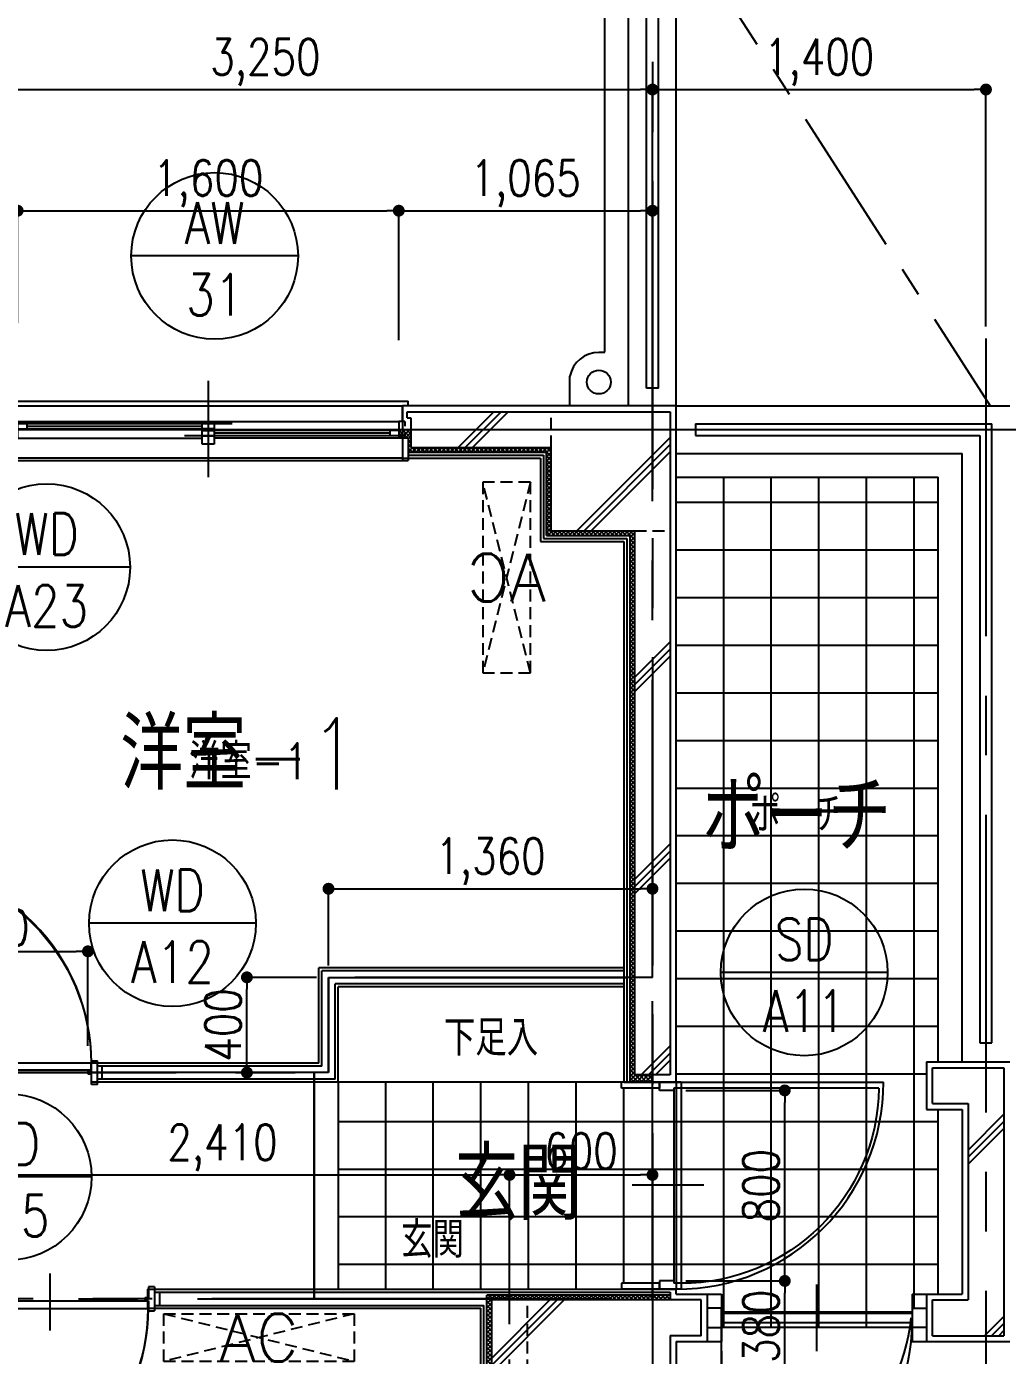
# Model space of a CAD drawing. Header units: millimetres. Extents: x 15495 to 166182, y -39946 to 18307.
# Drawn here: x 99362 to 103480, y -27694 to -22114 of the extents above; entities that cross this region are included whole.
import ezdxf
from ezdxf.enums import TextEntityAlignment as Align

# ---------------------------------------------------------------- set-up
doc = ezdxf.new("R2010")
doc.units = ezdxf.units.MM
doc.header["$LTSCALE"] = 1000
doc.linetypes.add('CENTER', pattern=[2, 1.25, -0.25, 0.25, -0.25])
doc.linetypes.add('DASHED2', pattern=[0.375, 0.25, -0.125])
doc.layers.get('0').update_dxf_attribs({"linetype": 'CONTINUOUS'})
for name, color, linetype in [('DT_ID', 13, 'CONTINUOUS'), ('E_TEXT', 3, 'CONTINUOUS'), ('F_FITT1-100', 5, 'CONTINUOUS'), ('F_FITT1-50', 5, 'CONTINUOUS'), ('F_FITT2-100', 1, 'CONTINUOUS'), ('F_FITT2-50', 1, 'CONTINUOUS'), ('K-A_EQP-50', 60, 'CONTINUOUS'), ('TF-A_ELSE-100', 6, 'CONTINUOUS'), ('TF-A_ELSE-50', 6, 'CONTINUOUS'), ('TF-A_EQP-50', 60, 'CONTINUOUS'), ('TF-DT_ID-100', 13, 'CONTINUOUS'), ('TF-E_DIM-50', 3, 'CONTINUOUS'), ('TF-E_GRID-100', 1, 'CENTER'), ('TF-E_GRID-50', 1, 'CENTER'), ('TF-E_TEXT-100', 3, 'CONTINUOUS'), ('TF-E_TEXT-50', 3, 'CONTINUOUS'), ('TF-F_ELEV-100', 12, 'CONTINUOUS'), ('TF-F_ELEV-50', 12, 'CONTINUOUS'), ('TF-F_FINI1-100', 190, 'CONTINUOUS'), ('TF-F_FINI1-50', 190, 'CONTINUOUS'), ('TF-F_FINI2-50', 1, 'CONTINUOUS'), ('TF-F_FITT1-100', 5, 'CONTINUOUS'), ('TF-F_FITT1-50', 5, 'CONTINUOUS'), ('TF-F_HAT1-50', 9, 'CONTINUOUS'), ('TF-F_HIDE-100', 12, 'CONTINUOUS'), ('TF-F_HIDE-50', 12, 'CONTINUOUS'), ('TF-F_LAY2-100', 6, 'CONTINUOUS'), ('TF-F_LAY2-50', 6, 'CONTINUOUS'), ('TF-H-AREA-50', 1, 'CENTER'), ('TF-R_COLM-50', 7, 'CONTINUOUS'), ('TF-R_EWALL-50', 7, 'CONTINUOUS'), ('TF-U_FIRE-50', 9, 'CONTINUOUS'), ('TF-U_LGS-50', 120, 'CONTINUOUS')]:
    doc.layers.add(name, color=color, linetype=linetype)
doc.styles.add('DIM', font='romans.shx', dxfattribs={"width": 0.8, "bigfont": 'bigfont.shx'})
doc.styles.add('ROOM', font='romans.shx', dxfattribs={"width": 0.8, "bigfont": 'bigfont.shx'})
doc.styles.get("Standard").update_dxf_attribs({"font": 'txt.shx', "bigfont": 'bigfont.shx'})
doc.styles.add('TATE', font='TXT', dxfattribs={"height": 50, "bigfont": 'BIGFONT'})
doc.dimstyles.new('DIM50_3_3', dxfattribs={"dimscale": 50, "dimtxt": 3, "dimasz": 1, "dimexe": 0, "dimexo": 1, "dimgap": 0.5, "dimtad": 1, "dimdec": 1, "dimdsep": 46, "dimlunit": 6, "dimtxsty": 'DIM', "dimblk1": 'DOT', "dimblk2": 'DOT', "dimsah": 1, "dimcen": 1, "dimclrd": 256, "dimclre": 256, "dimclrt": 256, "dimadec": 0, "dimazin": 0, "dimtfac": 1, "dimtdec": 1, "dimtix": 1, "dimtmove": 2, "dimatfit": 3, "dimldrblk": 'DOT', "dimfxl": 1, "dimtvp": 0.833333, "dimtolj": 1, "dimarcsym": 0})
pattern_1 = [(45, (-133336.485, -63816.77), (-8.8388348, 8.8388348), []), (135, (-133336.485, -63816.77), (-8.8388348, -8.8388348), [])]
pattern_2 = [(45, (-101296.5, -11674.05), (-424.264, 424.264), []), (45, (-101266.5, -11674.05), (-424.264, 424.264), []), (45, (-101236.5, -11674.05), (-424.264, 424.264), [])]

# ---------------------------------------------------------------- blocks, each defined once
blk = doc.blocks.new('TATEGU-KIGOU')
at = {"color": 2}
blk.add_line((350, 0), (-350, 0), dxfattribs=at)
blk.add_circle((0, 0), 350, dxfattribs=at)
at = {"color": 2, "style": 'ROOM', "width": 0.8}
for tag, p in [('建具種別', (0, 51.6)), ('建具番号', (0, -250.1))]:
    blk.add_attdef(tag, text='', height=175, dxfattribs=at).set_placement(p, align=Align.CENTER)
at = {"flags": 1}
for tag, p in [('内法寸法（W）', (-414, -713.8)), ('内法寸法（H）', (-414, -1063.8)), ('階', (-373.6, -1414.3)), ('部屋名', (-373.6, -1786.8)), ('メーカー名', (-373.6, -2148.9)), ('値段', (-373.6, -2498.9)), ('重量', (-373.6, -2848.9)), ('建具形状', (-373.6, -3199)), ('開閉方式', (-373.6, -3549)), ('取付場所', (-373.6, -3899)), ('見込', (-373.6, -4296.3)), ('扉厚', (-373.6, -4646.3)), ('仕上', (-373.6, -4996.3)), ('ガラス', (-373.6, -5346.3)), ('建具金物', (-373.6, -5696.3)), ('枠形状', (-373.6, -6046.3)), ('沓摺形状', (-373.6, -6396.3)), ('特記事項', (-373.6, -6746.3)), ('防火性能', (-373.6, -7096.3))]:
    blk.add_attdef(tag, p, '', height=175, dxfattribs=at)
blk = doc.blocks.new('AD-A01_100')
at = {"layer": 'F_FITT1-100'}
blk.add_line((0, -719.999925), (0, 0), dxfattribs=at)
blk.add_arc((0, 80.000075), 800, 270, 354.260824124, dxfattribs=at)
blk = doc.blocks.new('SD-A11_100')
at = {"layer": 'F_FITT1-100'}
for q in [(0, -870), (870, 0)]:
    blk.add_line((0, 0), q, dxfattribs=at)
blk.add_arc((0, 0), 870, 270, 0, dxfattribs=at)
blk = doc.blocks.new('WD-A12_100')
at = {"layer": 'F_FITT1-100'}
blk.add_line((0, 0), (-2.9, 830), dxfattribs=at)
blk.add_arc((0, 0), 830, 0, 90.1978, dxfattribs=at)
blk = doc.blocks.new('ROOM')
at = {"layer": 'DT_ID', "flags": 1}
for tag, p in [('室番号', (0, 500)), ('面積', (0, -500)), ('内装制限', (0, -1000)), ('仕上レベル', (0, -1500)), ('スラブレベル', (0, -2000)), ('天井高', (0, -2500)), ('床下地', (0, -3000)), ('床仕上', (0, -3500)), ('巾木高さ', (0, -4000)), ('巾木仕上', (0, -4500)), ('壁下地', (0, -5000)), ('壁仕上', (0, -5500)), ('天井下地', (0, -6000)), ('天井仕上', (0, -6500)), ('見切縁', (0, -7000)), ('備考', (0, -7500))]:
    blk.add_attdef(tag, p, '', height=300, dxfattribs=at)
at = {"layer": 'E_TEXT', "style": 'ROOM', "width": 0.8}
blk.add_attdef('室名', (0, 0), '', height=300, dxfattribs=at)
blk = doc.blocks.new('AW-31_100')
at = {"layer": 'F_FITT1-100'}
for p, q in [((815, 105), (815, -300)), ((815, 100), (815, -300)), ((915, -75), (0, -75)), ((715, -125), (1630, -125))]:
    blk.add_line(p, q, dxfattribs=at)
at = {"layer": 'F_FITT2-100'}
for p, q in [((0, 0), (1630, 0)), ((1630, -220), (0, -220))]:
    blk.add_line(p, q, dxfattribs=at)
blk = doc.blocks.new('TF-BLOCK_100')
at = {"layer": 'TF-A_ELSE-100'}
for p, q in [((10800, 10555), (10800, 13100)), ((10725, 10630), (10725, 13025)), ((10675, 10630), (10675, 12975)), ((10600, 10555), (10600, 12900)), ((10500, 10780), (10500, 12650)), ((10475, 10780), (10500, 10780)), ((10353.29, 10555), (10353.29, 10680)), ((10725, 10630), (10675, 10630)), ((10800, 10555), (12200, 10555)), ((10880, 10480), (12125, 10480)), ((10880, 10480), (10880, 10430)), ((12125, 7880), (12125, 10480)), ((10880, 10430), (12075, 10430)), ((12075, 10430), (12075, 7880)), ((10800, 10355), (12000, 10355)), ((10800, 10355), (11800, 10355)), ((12000, 7800), (12000, 10355)), ((10800, 10255), (11900, 10255)), ((11900, 7800), (11900, 10255)), ((12075, 7880), (12125, 7880)), ((9280, 7715), (9280, 6845)), ((11900, 6825), (11900, 7600))]:
    blk.add_line(p, q, dxfattribs=at)
blk.add_circle((10475, 10655), 50, dxfattribs=at)
blk.add_arc((10475, 10655), 124.25, 90, 168.39241, dxfattribs=at)
at = {"layer": 'TF-E_GRID-100'}
for p, q in [((10700, 15500), (10700, -4608.96)), ((29802.87, 10455), (-4082.3, 10455))]:
    blk.add_line(p, q, dxfattribs=at)
at = {"layer": 'TF-F_ELEV-100'}
blk.add_line((9380, 7715), (9380, 6845), dxfattribs=at)
at = {"layer": 'TF-F_FINI1-100'}
for p, q in [((10800, 10555), (9650, 10555)), ((9650, 10555), (9650, 10335)), ((10800, 9565), (10800, 10555)), ((9650, 10335), (10230, 10335)), ((10230, 10335), (10230, 9985)), ((10800, 7715), (10800, 10185)), ((10230, 9985), (10580, 9985)), ((10580, 9985), (10580, 7715)), ((10580, 9985), (10580, 9565)), ((10580, 8195), (9300, 8195)), ((9300, 7795), (9300, 8195)), ((10580, 8115), (9380, 8115)), ((9380, 7715), (9380, 8115)), ((9300, 7795), (8345, 7795)), ((8345, 7715), (8345, 7795)), ((11850, 7800), (12200, 7800)), ((11850, 7800), (11850, 7600)), ((10570, 7715), (8345, 7715)), ((10580, 7715), (10800, 7715)), ((11850, 7600), (12000, 7600)), ((12000, 7600), (12000, 6825)), ((8580.27, 6845), (10800, 6845)), ((8580.27, 6845), (8580.27, 6765)), ((10800, 6825), (10800, 6845)), ((10800, 6825), (10990, 6825)), ((10990, 6825), (10990, 6625)), ((11790, 6825), (11790, 6625)), ((11790, 6825), (12000, 6825)), ((8580.27, 6765), (9980, 6765)), ((9980, 5175), (9980, 6765)), ((10800, 6625), (10800, 6570)), ((10800, 6625), (10990, 6625)), ((10800, 6625), (10800, 6020)), ((11785.99, 6625), (12200, 6625))]:
    blk.add_line(p, q, dxfattribs=at)
at = {"layer": 'TF-F_HIDE-100', "linetype": 'CENTER', "ltscale": 0.5}
blk.add_line((10800, 12600), (12118.1, 10555), dxfattribs=at)
at = {"layer": 'TF-F_LAY2-100', "linetype": 'Continuous'}
for p, q in [((10997.5, 10255), (10997.5, 6685)), ((11197.5, 10255), (11197.5, 6685)), ((11397.5, 10255), (11397.5, 6685)), ((11597.5, 10255), (11597.5, 6685)), ((11797.5, 10255), (11797.5, 6825)), ((10800, 10150), (11900, 10150)), ((10800, 9950), (11900, 9950)), ((10800, 9750), (11900, 9750)), ((10800, 9550), (11900, 9550)), ((10800, 9350), (11900, 9350)), ((10800, 9150), (11900, 9150)), ((10800, 8950), (11900, 8950)), ((10800, 8750), (11900, 8750)), ((10800, 8550), (11900, 8550)), ((10800, 8350), (11900, 8350)), ((10800, 8150), (11900, 8150)), ((10800, 7950), (11900, 7950)), ((9580, 6845), (9580, 7715)), ((9780, 6845), (9780, 7715)), ((9980, 6845), (9980, 7715)), ((10180, 6845), (10180, 7715)), ((10380, 6845), (10380, 7715)), ((10800, 7750), (11850, 7750)), ((10580, 6870), (10580, 7690)), ((9380, 7550), (11900, 7550)), ((9380, 7350), (11900, 7350)), ((9380, 7150), (11900, 7150)), ((9380, 6950), (11900, 6950)), ((10990, 6750), (11790, 6750)), ((11790, 6685), (10990, 6685))]:
    blk.add_line(p, q, dxfattribs=at)
at = {"layer": 'TF-DT_ID-100'}
for p, values in [((8861.98, 11184.51), {'建具種別': 'AW', '建具番号': '31'}), ((8156.84, 9877.43), {'建具種別': 'WD', '建具番号': 'A23'}), ((8684.93, 8381.96), {'建具種別': 'WD', '建具番号': 'A12'}), ((11337.21, 8175.9), {'建具種別': 'SD', '建具番号': 'A11'}), ((7994.94, 7316.51), {'建具種別': 'WD', '建具番号': 'A15'})]:
    blk.add_blockref('TATEGU-KIGOU', p, dxfattribs=at).add_auto_attribs(values)
at = {"layer": 'TF-E_TEXT-100'}
ref = blk.add_blockref('ROOM', (8465.51, 8943.26), dxfattribs=at)
ref.add_attrib('室名', '洋室-1', (8465.51, 8943.26), dxfattribs={"height": 300, "style": 'ROOM', "width": 0.8})
ref = blk.add_blockref('ROOM', (9871.64, 7136.71), dxfattribs=at)
ref.add_attrib('室名', '玄関', (9871.64, 7136.71), dxfattribs={"height": 300, "style": 'ROOM', "width": 0.8})
at = {"layer": 'TF-F_FITT1-100'}
for name, p in [('AW-31_100', (8020, 10555)), ('WD-A12_100', (7515, 7795)), ('SD-A11_100', (10800, 7715)), ('AD-A01_100', (10990, 6725))]:
    blk.add_blockref(name, p, dxfattribs=at)
at = {"layer": 'TF-F_FITT1-100', "yscale": -1}
blk.add_blockref('WD-A12_100', (7752.58, 6765), dxfattribs=at)
at = {"layer": 'TF-E_TEXT-100', "style": 'ROOM', "width": 0.8}
blk.add_text('ポーチ', height=300, dxfattribs=at).set_placement((11305.45, 8848.35), align=Align.MIDDLE)
blk = doc.blocks.new('DOT')
at = {"color": 0, "linetype": 'ByBlock'}
blk.add_line((-0.5, 0), (-1, 0), dxfattribs=at)
at = {"color": 0, "linetype": 'ByBlock', "const_width": 0.5}
blk.add_lwpolyline([(-0.25, 0, 1), (0.25, 0, 1)], format="xyb", close=True, dxfattribs=at)
blk = doc.blocks.new('*D649')
at = {"layer": 'TF-E_DIM-50', "lineweight": -2}
for p, q in [((100924.6, -23430.6), (100924.6, -22886.8)), ((100974.6, -22886.8), (101939.6, -22886.8)), ((101989.6, -23656.4), (101989.6, -22886.8))]:
    blk.add_line(p, q, dxfattribs=at)
at = {"layer": 'TF-E_DIM-50', "lineweight": -2, "xscale": 50, "yscale": 50, "zscale": 50, "rotation": 180}
blk.add_blockref('DOT', (100924.6, -22886.8), dxfattribs=at)
at = {"layer": 'TF-E_DIM-50', "lineweight": -2, "xscale": 50, "yscale": 50, "zscale": 50}
blk.add_blockref('DOT', (101989.6, -22886.8), dxfattribs=at)
at = {"layer": 'TF-E_DIM-50', "insert": (101457.1, -22772.5), "char_height": 150, "attachment_point": 5, "style": 'DIM'}
blk.add_mtext('\\A1;1,065', dxfattribs=at)
blk = doc.blocks.new('_DOT')
at = {"color": 0, "linetype": 'ByBlock'}
blk.add_line((-0.5, 0), (-1, 0), dxfattribs=at)
at = {"color": 0, "linetype": 'ByBlock', "const_width": 0.5}
blk.add_lwpolyline([(-0.25, 0, 1), (0.25, 0, 1)], format="xyb", close=True, dxfattribs=at)
blk = doc.blocks.new('*D645')
at = {"layer": 'TF-E_DIM-50', "lineweight": -2}
for p, q in [((98739.6, -23242.7), (98739.6, -22377.8)), ((98789.6, -22377.8), (101939.6, -22377.8)), ((101989.6, -23756.4), (101989.6, -22377.8))]:
    blk.add_line(p, q, dxfattribs=at)
at = {"layer": 'TF-E_DIM-50', "lineweight": -2, "xscale": 50, "yscale": 50, "zscale": 50, "rotation": 180}
blk.add_blockref('DOT', (98739.6, -22377.8), dxfattribs=at)
at = {"layer": 'TF-E_DIM-50', "lineweight": -2, "xscale": 50, "yscale": 50, "zscale": 50}
blk.add_blockref('DOT', (101989.6, -22377.8), dxfattribs=at)
at = {"layer": 'TF-E_DIM-50', "insert": (100364.6, -22263.5), "char_height": 150, "attachment_point": 5, "style": 'DIM'}
blk.add_mtext('\\A1;3,250', dxfattribs=at)
blk = doc.blocks.new('*D644')
at = {"layer": 'TF-E_DIM-50', "lineweight": -2}
for p, q in [((99324.6, -23358.9), (99324.6, -22886.8)), ((99374.6, -22886.8), (100874.6, -22886.8)), ((100924.6, -23430.6), (100924.6, -22886.8))]:
    blk.add_line(p, q, dxfattribs=at)
at = {"layer": 'TF-E_DIM-50', "lineweight": -2, "xscale": 50, "yscale": 50, "zscale": 50, "rotation": 180}
blk.add_blockref('DOT', (99324.6, -22886.8), dxfattribs=at)
at = {"layer": 'TF-E_DIM-50', "lineweight": -2, "xscale": 50, "yscale": 50, "zscale": 50}
blk.add_blockref('DOT', (100924.6, -22886.8), dxfattribs=at)
at = {"layer": 'TF-E_DIM-50', "insert": (100124.6, -22772.5), "char_height": 150, "attachment_point": 5, "style": 'DIM'}
blk.add_mtext('\\A1;1,600', dxfattribs=at)
blk = doc.blocks.new('*D703')
at = {"layer": 'TF-E_DIM-50', "lineweight": -2}
for p, q in [((101989.6, -23918.1), (101989.6, -22377.8)), ((102039.6, -22377.8), (103339.6, -22377.8)), ((103389.6, -23373.6), (103389.6, -22377.8))]:
    blk.add_line(p, q, dxfattribs=at)
at = {"layer": 'TF-E_DIM-50', "lineweight": -2, "xscale": 50, "yscale": 50, "zscale": 50, "rotation": 180}
blk.add_blockref('DOT', (101989.6, -22377.8), dxfattribs=at)
at = {"layer": 'TF-E_DIM-50', "lineweight": -2, "xscale": 50, "yscale": 50, "zscale": 50}
blk.add_blockref('DOT', (103389.6, -22377.8), dxfattribs=at)
at = {"layer": 'TF-E_DIM-50', "insert": (102689.6, -22263.5), "char_height": 150, "attachment_point": 5, "style": 'DIM'}
blk.add_mtext('\\A1;1,400', dxfattribs=at)
blk = doc.blocks.new('AD-A01_50')
at = {"layer": 'F_FITT1-50'}
for p, q in [((-60, 720), (-60, -140)), ((-460, 40), (-460, -240)), ((-920, -140), (-920, -60)), ((-920, -60), (-860, -60)), ((-860.0015, -140), (-860.0015, -60)), ((-59.9985, -80), (-860, -80)), ((0.0015, -60), (-59.9985, -60)), ((-860, -140), (-920, -140)), ((-59.9985, -120), (-860, -120)), ((-59.9985, -140), (0.0015, -140))]:
    blk.add_line(p, q, dxfattribs=at)
blk.add_arc((-60, -80), 800, 90, 180, dxfattribs=at)
blk = doc.blocks.new('SD-A11_50')
at = {"layer": 'F_FITT1-50'}
for p, q in [((20, 0), (-230, 0)), ((-230, -25), (-230, 0)), ((-70, 0), (-70, -25)), ((-70, -35), (-70, 0)), ((20, -870), (20, 0)), ((-70, -25), (-230, -25)), ((-10, -35), (-70, -35)), ((-10, -845), (-10, -25)), ((20, -25), (-10, -25)), ((-185, -439.2), (115, -439.2)), ((-70, -835), (-70, -870)), ((-10, -835), (-70, -835)), ((-70, -845), (-230, -845)), ((-230, -845), (-230, -870)), ((20, -870), (-230, -870)), ((-70, -870), (-70, -845)), ((850, -845), (-10, -845))]:
    blk.add_line(p, q, dxfattribs=at)
blk.add_arc((21.5, -853.6), 828.6, 0.5937, 90.1007, dxfattribs=at)
blk = doc.blocks.new('WD-A12_50')
at = {"layer": 'F_FITT1-50'}
for p, q in [((-440, 146.9), (-440, -93.1)), ((-880, 90), (-855, 90)), ((-880, 90), (-880, -10)), ((-855, 90), (-855, 45.4)), ((0, 90), (-25, 90)), ((-25, 90), (-25, 45.4)), ((0, 90), (0, -10)), ((-840, 45.4), (-855, 45.4)), ((-855, 31.5), (-855, -10)), ((-855, 31.5), (-840, 31.5)), ((-26.8, 29.7), (-853.1, 29.7)), ((-853.1, 29.7), (-853.1, -0.8)), ((-840, 31.5), (-840, 45.4)), ((-40, 31.5), (-40, 45.4)), ((-40, 45.4), (-25, 45.4)), ((-25, 31.5), (-40, 31.5)), ((-26.8, 29.7), (-26.8, -0.8)), ((-25, 31.5), (-25, -10)), ((-855, -10), (-880, -10)), ((-853.1, -0.8), (-26.8, -0.8)), ((-853.1, -0.8), (-853.1, -824.8)), ((-25, -10), (0, -10))]:
    blk.add_line(p, q, dxfattribs=at)
blk.add_arc((-852.8, 1.2), 826, 269.9767, 359.8636, dxfattribs=at)
blk = doc.blocks.new('*D643')
at = {"layer": 'TF-E_DIM-50', "lineweight": -2}
for p, q in [((100629.6, -26056.4), (100629.6, -25734.4)), ((100679.6, -25734.4), (101939.6, -25734.4)), ((101989.6, -26056.4), (101989.6, -25734.4))]:
    blk.add_line(p, q, dxfattribs=at)
at = {"layer": 'TF-E_DIM-50', "lineweight": -2, "xscale": 50, "yscale": 50, "zscale": 50, "rotation": 180}
blk.add_blockref('DOT', (100629.6, -25734.4), dxfattribs=at)
at = {"layer": 'TF-E_DIM-50', "lineweight": -2, "xscale": 50, "yscale": 50, "zscale": 50}
blk.add_blockref('DOT', (101989.6, -25734.4), dxfattribs=at)
at = {"layer": 'TF-E_DIM-50', "insert": (101309.6, -25620.2), "char_height": 150, "attachment_point": 5, "style": 'DIM'}
blk.add_mtext('\\A1;1,360', dxfattribs=at)
blk = doc.blocks.new('*D603')
at = {"layer": 'TF-E_DIM-50', "lineweight": -2}
for p, q in [((98979.6, -27131.1), (98979.6, -26936.1)), ((99029.6, -26936.1), (101339.6, -26936.1)), ((101389.6, -27131.1), (101389.6, -26936.1))]:
    blk.add_line(p, q, dxfattribs=at)
at = {"layer": 'TF-E_DIM-50', "lineweight": -2, "xscale": 50, "yscale": 50, "zscale": 50, "rotation": 180}
blk.add_blockref('DOT', (98979.6, -26936.1), dxfattribs=at)
at = {"layer": 'TF-E_DIM-50', "lineweight": -2, "xscale": 50, "yscale": 50, "zscale": 50}
blk.add_blockref('DOT', (101389.6, -26936.1), dxfattribs=at)
at = {"layer": 'TF-E_DIM-50', "insert": (100184.6, -26821.8), "char_height": 150, "attachment_point": 5, "style": 'DIM'}
blk.add_mtext('\\A1;2,410', dxfattribs=at)
blk = doc.blocks.new('*D685')
at = {"layer": 'TF-E_DIM-50', "lineweight": -2}
for p, q in [((98819.6, -26396), (98819.6, -25997.2)), ((98869.6, -25997.2), (99569.6, -25997.2)), ((99619.6, -26394.4), (99619.6, -25997.2))]:
    blk.add_line(p, q, dxfattribs=at)
at = {"layer": 'TF-E_DIM-50', "lineweight": -2, "xscale": 50, "yscale": 50, "zscale": 50, "rotation": 180}
blk.add_blockref('DOT', (98819.6, -25997.2), dxfattribs=at)
at = {"layer": 'TF-E_DIM-50', "lineweight": -2, "xscale": 50, "yscale": 50, "zscale": 50}
blk.add_blockref('DOT', (99619.6, -25997.2), dxfattribs=at)
at = {"layer": 'TF-E_DIM-50', "insert": (99219.6, -25897.2), "char_height": 150, "attachment_point": 5, "style": 'DIM'}
blk.add_mtext('\\A1;800', dxfattribs=at)
blk = doc.blocks.new('*D638')
at = {"layer": 'TF-E_DIM-50', "lineweight": -2}
for p, q in [((101389.6, -27131.1), (101389.6, -26936.1)), ((101439.6, -26936.1), (101939.6, -26936.1)), ((101989.6, -27378.6), (101989.6, -26936.1))]:
    blk.add_line(p, q, dxfattribs=at)
at = {"layer": 'TF-E_DIM-50', "lineweight": -2, "xscale": 50, "yscale": 50, "zscale": 50, "rotation": 180}
blk.add_blockref('DOT', (101389.6, -26936.1), dxfattribs=at)
at = {"layer": 'TF-E_DIM-50', "lineweight": -2, "xscale": 50, "yscale": 50, "zscale": 50}
blk.add_blockref('DOT', (101989.6, -26936.1), dxfattribs=at)
at = {"layer": 'TF-E_DIM-50', "insert": (101689.6, -26836.1), "char_height": 150, "attachment_point": 5, "style": 'DIM'}
blk.add_mtext('\\A1;600', dxfattribs=at)
blk = doc.blocks.new('*D637')
at = {"layer": 'TF-E_DIM-50', "lineweight": -2}
for p, q in [((102129.6, -26581.4), (102545.1, -26581.4)), ((102545.1, -27331.4), (102545.1, -26631.4)), ((102129.6, -27381.4), (102545.1, -27381.4))]:
    blk.add_line(p, q, dxfattribs=at)
at = {"layer": 'TF-E_DIM-50', "lineweight": -2, "xscale": 50, "yscale": 50, "zscale": 50}
for p, rotation in [((102545.1, -26581.4), 90), ((102545.1, -27381.4), 270)]:
    blk.add_blockref('DOT', p, dxfattribs=dict(at, rotation=rotation))
at = {"layer": 'TF-E_DIM-50', "insert": (102445.1, -26981.4), "char_height": 150, "attachment_point": 5, "rotation": 90, "style": 'DIM'}
blk.add_mtext('\\A1;800', dxfattribs=at)
blk = doc.blocks.new('AC')
at = {"layer": 'K-A_EQP-50', "linetype": 'DASHED2', "ltscale": 0.2}
for p, q in [((-800, 0), (-800, 200)), ((0, 200), (-800, 0)), ((-800, 200), (0, 0)), ((-800, 200), (0, 200)), ((0, 200), (0, 0)), ((0, 0), (-800, 0))]:
    blk.add_line(p, q, dxfattribs=at)
at = {"layer": 'K-A_EQP-50'}
blk.add_text('AC', height=200, dxfattribs=at).set_placement((-400, 100), align=Align.MIDDLE)
blk = doc.blocks.new('*D639')
at = {"layer": 'TF-E_DIM-50', "lineweight": -2}
for p, q in [((102129.6, -27381.4), (102545.1, -27381.4)), ((102545.1, -27711.4), (102545.1, -27431.4)), ((102496, -27761.4), (102545.1, -27761.4))]:
    blk.add_line(p, q, dxfattribs=at)
at = {"layer": 'TF-E_DIM-50', "lineweight": -2, "xscale": 50, "yscale": 50, "zscale": 50}
for p, rotation in [((102545.1, -27381.4), 90), ((102545.1, -27761.4), 270)]:
    blk.add_blockref('DOT', p, dxfattribs=dict(at, rotation=rotation))
at = {"layer": 'TF-E_DIM-50', "insert": (102445.1, -27571.4), "char_height": 150, "attachment_point": 5, "rotation": 90, "style": 'DIM'}
blk.add_mtext('\\A1;380', dxfattribs=at)
blk = doc.blocks.new('*D635')
at = {"layer": 'TF-E_DIM-50', "lineweight": -2}
for p, q in [((102279.6, -27676.4), (102279.6, -27972.7)), ((101989.6, -27748.3), (101989.6, -27972.7)), ((102039.6, -27972.7), (102229.6, -27972.7))]:
    blk.add_line(p, q, dxfattribs=at)
at = {"layer": 'TF-E_DIM-50', "lineweight": -2, "xscale": 50, "yscale": 50, "zscale": 50, "rotation": 180}
blk.add_blockref('DOT', (101989.6, -27972.7), dxfattribs=at)
at = {"layer": 'TF-E_DIM-50', "lineweight": -2, "xscale": 50, "yscale": 50, "zscale": 50}
blk.add_blockref('DOT', (102279.6, -27972.7), dxfattribs=at)
at = {"layer": 'TF-E_DIM-50', "insert": (102339.2, -28088.7), "char_height": 150, "attachment_point": 5, "style": 'DIM'}
blk.add_mtext('\\A1;290', dxfattribs=at)
blk = doc.blocks.new('*D706')
at = {"layer": 'TF-E_DIM-50', "lineweight": -2}
for p, q in [((100579.6, -26106.4), (100287, -26106.4)), ((100287, -26456.4), (100287, -26156.4)), ((100579.6, -26506.4), (100287, -26506.4))]:
    blk.add_line(p, q, dxfattribs=at)
at = {"layer": 'TF-E_DIM-50', "lineweight": -2, "xscale": 50, "yscale": 50, "zscale": 50}
for p, rotation in [((100287, -26106.4), 90), ((100287, -26506.4), 270)]:
    blk.add_blockref('DOT', p, dxfattribs=dict(at, rotation=rotation))
at = {"layer": 'TF-E_DIM-50', "insert": (100187, -26306.4), "char_height": 150, "attachment_point": 5, "rotation": 90, "style": 'DIM'}
blk.add_mtext('\\A1;400', dxfattribs=at)
blk = doc.blocks.new('AW-31_50')
at = {"layer": 'F_FITT1-50'}
for p, q in [((839.999375, 100), (839.999375, -300)), ((14.999375, -65), (39.999375, -65)), ((14.999375, -85), (14.999375, -65)), ((39.999375, -65), (39.999375, -135)), ((39.999375, -74), (77.999375, -74)), ((39.999375, -96), (77.999375, -96)), ((77.999375, -74), (77.999375, -96)), ((77.999375, -85), (814.999125, -85)), ((814.999125, -96), (814.999125, -74)), ((814.999125, -74), (864.999125, -74)), ((864.999125, -96), (814.999125, -96)), ((814.999125, -161.5), (814.999125, -104)), ((814.999125, -104), (864.999125, -104)), ((864.999125, -74), (864.999125, -96)), ((864.999125, -104), (864.999125, -161.5)), ((1601.999375, -104), (1601.999375, -126)), ((1664.999375, -65), (1639.999375, -65)), ((1639.999375, -65), (1639.999375, -135)), ((1664.999375, -65), (1664.999375, -85)), ((-0.000625, -135), (-0.000625, -230)), ((-0.000625, -135), (14.999375, -135)), ((14.999375, -115), (14.999375, -135)), ((14.999375, -135), (39.999375, -135)), ((24.999375, -135), (24.999375, -230)), ((814.999125, -126), (864.999125, -126)), ((864.999125, -161.5), (814.999125, -161.5)), ((1601.999375, -115), (864.999125, -115)), ((1664.999375, -135), (1639.999375, -135)), ((1654.999375, -135), (1654.999375, -230)), ((1664.999375, -115), (1664.999375, -135)), ((1679.999375, -135), (1679.999375, -230)), ((24.999375, -230), (-0.000625, -230)), ((1654.999375, -230), (1679.999375, -230))]:
    blk.add_line(p, q, dxfattribs=at)
at = {"layer": 'F_FITT2-50'}
for p, q in [((0, 20), (1679.99875, 20)), ((0, 0), (0, 20)), ((1679.99875, 0), (1679.99875, 20)), ((39.999375, -65), (1639.999375, -65)), ((77.999375, -74), (814.999125, -74)), ((77.999375, -96), (814.999125, -96)), ((1639.999375, -104), (864.999125, -104)), ((39.999375, -135), (814.999125, -135)), ((1639.999375, -126), (864.999125, -126)), ((1639.999375, -135), (864.999125, -135)), ((24.999375, -230), (1654.999375, -230))]:
    blk.add_line(p, q, dxfattribs=at)
blk = doc.blocks.new('AC1')
at = {"layer": 'K-A_EQP-50', "linetype": 'DASHED2', "ltscale": 0.2}
for p, q in [((0, 800), (200, 800)), ((0, 0), (0, 800)), ((0, 0), (200, 800)), ((0, 800), (200, 0)), ((200, 800), (200, 0)), ((200, 0), (0, 0))]:
    blk.add_line(p, q, dxfattribs=at)
at = {"layer": 'K-A_EQP-50', "style": 'TATE'}
blk.add_text('AC', height=200, dxfattribs=at).set_placement((100, 400), align=Align.MIDDLE)
blk = doc.blocks.new('TF-BLOCK_50')
at = {"layer": 'TF-F_HAT1-50'}
h = blk.add_hatch(dxfattribs=at)
h.set_pattern_fill('RC4', color=256, scale=30, style=0)
h.set_pattern_definition(pattern_2)
h.paths.add_polyline_path([(10275, 10530), (9670, 10530), (9670, 10505.04), (9685, 10505.04), (9685.01, 10455), (10275, 10455)])
h.paths.add_polyline_path([(10275, 10455), (9685.01, 10455), (9685.01, 10380), (10275, 10380)])
h.paths.add_polyline_path([(10700, 10455), (10275, 10455), (10275, 10380), (10275, 10030), (10625, 10030), (10700, 10030)])
h.paths.add_polyline_path([(10700, 10530), (10275, 10530), (10275, 10455), (10700, 10455)])
h.paths.add_polyline_path([(10775, 10530), (10700, 10530), (10700, 10455), (10775, 10455)])
h.paths.add_polyline_path([(10775, 10455), (10700, 10455), (10700, 10030), (10775, 10030)])
h = blk.add_hatch(dxfattribs=at)
h.set_pattern_fill('ANSI37', color=256, scale=100, style=0)
h.set_pattern_definition(pattern_1)
h.paths.add_polyline_path([(10275, 10380), (9685.01, 10380), (9685.01, 10455), (9635, 10455), (9635, 10420), (9660, 10420), (9675, 10420), (9675, 10360), (10255, 10360), (10255, 10010), (10605, 10010), (10625, 10030), (10275, 10030)])
h = blk.add_hatch(dxfattribs=at)
h.set_pattern_fill('ANSI37', color=256, scale=100, style=0)
h.set_pattern_definition(pattern_1)
h.paths.add_polyline_path([(10625, 10030), (10605, 10010), (10605, 9565), (10605, 8155), (10625, 8155)])
h = blk.add_hatch(dxfattribs=at)
h.set_pattern_fill('RC4', color=256, scale=30, style=0)
h.set_pattern_definition([(45, (-101296.5, -11684.05), (-424.264, 424.264), []), (45, (-101266.5, -11684.05), (-424.264, 424.264), []), (45, (-101236.5, -11684.05), (-424.264, 424.264), [])])
h.paths.add_polyline_path([(10775, 9585), (10775, 10020), (10700, 10020), (10700, 9375), (10700, 9375), (10700, 9315), (10700, 9315), (10700, 8145), (10775, 8145), (10775, 9585)])
h.paths.add_polyline_path([(10700, 10020), (10625, 10020), (10625, 9585), (10625, 8145), (10700, 8145)])
h.paths.add_polyline_path([(10775, 8145), (10700, 8145), (10700, 7745), (10775, 7745)])
h.paths.add_polyline_path([(10700, 8145), (10625, 8145), (10625, 7745), (10700, 7745)])
h = blk.add_hatch(dxfattribs=at)
h.set_pattern_fill('ANSI37', color=256, scale=100, style=0)
h.set_pattern_definition(pattern_1)
h.paths.add_polyline_path([(10700, 7715), (10700, 7745), (10625, 7745), (10625, 7755), (10605, 7755), (10605, 7715)])
h.paths.add_polyline_path([(10625, 8155), (10605, 8155), (10605, 7755), (10625, 7755)])
h = blk.add_hatch(dxfattribs=at)
h.set_pattern_fill('RC4', color=256, scale=30, style=0)
h.set_pattern_definition(pattern_2)
h.paths.add_polyline_path([(12175, 7775), (12100, 7775), (12100, 6650), (12175, 6650)])
h.paths.add_polyline_path([(12025, 6800), (11875, 6800), (11875, 6650), (12100, 6650), (12100, 7775), (11875, 7775), (11875, 7625), (12025, 7625)])
h = blk.add_hatch(dxfattribs=at)
h.set_pattern_fill('ANSI37', color=256, scale=100, style=0)
h.set_pattern_definition(pattern_1)
h.paths.add_polyline_path([(10700, 6820), (10005, 6820), (10005, 6805), (10700, 6805)])
h.paths.add_polyline_path([(10025, 6800), (10700, 6800), (10700, 6805), (10005, 6805), (10005, 6500), (10025, 6500)])
h = blk.add_hatch(dxfattribs=at)
h.set_pattern_fill('ANSI37', color=256, scale=100, style=0)
h.set_pattern_definition([(45, (-204470.766, -11899.113), (-8.8388348, 8.8388348), []), (135, (-204470.766, -11899.113), (-8.8388348, -8.8388348), [])])
h.paths.add_polyline_path([(10775, 6820), (10700, 6820), (10700, 6805), (10775, 6805)])
h.paths.add_polyline_path([(10775, 6805), (10700, 6805), (10700, 6800), (10775, 6800)])
h = blk.add_hatch(dxfattribs=at)
h.set_pattern_fill('RC4', color=256, scale=30, style=0)
h.set_pattern_definition([(45, (-204470.77, -11899.1), (-424.264, 424.264), []), (45, (-204440.77, -11899.1), (-424.264, 424.264), []), (45, (-204410.77, -11899.1), (-424.264, 424.264), [])])
h.paths.add_polyline_path([(10700, 6500), (10175, 6500), (10175, 6200), (10625, 6200), (10700, 6200)], flags=17)
h.paths.add_polyline_path([(10700, 6800), (10175, 6800), (10175, 6500), (10700, 6500)])
h.paths.add_polyline_path([(10775, 6800), (10700, 6800), (10700, 6500), (10775, 6500)])
h.paths.add_polyline_path([(10775, 6500), (10700, 6500), (10700, 6200), (10775, 6200)])
h.paths.add_polyline_path([(10775, 6200), (10700, 6200), (10700, 6065), (10775, 6065)])
h.paths.add_polyline_path([(10700, 6200), (10625, 6200), (10625, 6065), (10700, 6065)], flags=17)
h.paths.add_polyline_path([(10175, 6500), (10025, 6500), (10025, 5225), (10625, 5225), (10625, 5112.51), (10700, 5112.51), (10700, 5435), (10625, 5435), (10625, 5375), (10175, 5375), (10175, 6200)])
h.paths.add_polyline_path([(10175, 6800), (10025, 6800), (10025, 6500), (10175, 6500)])
h.paths.add_polyline_path([(10775, 5435), (10700, 5435), (10700, 5112.51), (10750.04, 5112.5), (10750.04, 5097.5), (10775, 5097.5)])
at = {"layer": 'TF-A_ELSE-50'}
for p, q in [((10800, 10555), (10800, 13100)), ((10725, 10630), (10725, 13025)), ((10675, 10630), (10675, 12975)), ((10600, 10555), (10600, 12900)), ((10500, 10780), (10500, 12650)), ((10725, 10630), (10675, 10630)), ((10800, 10555), (12200, 10555)), ((10880, 10480), (12125, 10480)), ((10880, 10480), (10880, 10430)), ((12125, 7880), (12125, 10480)), ((10880, 10430), (12075, 10430)), ((12075, 10430), (12075, 7880)), ((10800, 10355), (11800, 10355)), ((10800, 10355), (12000, 10355)), ((12000, 7800), (12000, 10355)), ((10800, 10255), (11900, 10255)), ((11900, 7800), (11900, 10255)), ((12075, 7880), (12125, 7880)), ((9280, 7715), (9280, 6845)), ((11900, 6825), (11900, 7600))]:
    blk.add_line(p, q, dxfattribs=at)
at = {"layer": 'TF-E_GRID-50'}
for p, q in [((10700, 15455), (10700, -4653.96)), ((12100, 10837.8), (12100, 6330.62)), ((30333.71, 10455), (-4082.3, 10455)), ((10100, 4697.95), (10100, 7130.28))]:
    blk.add_line(p, q, dxfattribs=at)
at = {"layer": 'TF-F_ELEV-50'}
blk.add_line((9380, 7715), (9380, 6845), dxfattribs=at)
at = {"layer": 'TF-F_FINI1-50'}
for p, q in [((10800, 10555), (9650, 10555)), ((9650, 10490), (9650, 10555)), ((10800, 9565), (10800, 10555)), ((9675, 10335), (10230, 10335)), ((10230, 10335), (10230, 9985)), ((10800, 7715), (10800, 10185)), ((10230, 9985), (10580, 9985)), ((10580, 9985), (10580, 7715)), ((10580, 9985), (10580, 9565)), ((10580, 8195), (9300, 8195)), ((9300, 7795), (9300, 8195)), ((10580, 8115), (9380, 8115)), ((9380, 7715), (9380, 8115)), ((9300, 7795), (8370, 7795)), ((11850, 7800), (12200, 7800)), ((11850, 7800), (11850, 7600)), ((10570, 7715), (8370, 7715)), ((11850, 7600), (12000, 7600)), ((12000, 7600), (12000, 6825)), ((8609.99, 6845), (10800, 6845)), ((10800, 6825), (10800, 6845)), ((10800, 6825), (10930, 6825)), ((10930, 6825), (10930, 6625)), ((11850, 6825), (11850, 6625)), ((11850, 6825), (12000, 6825)), ((8609.99, 6765), (9980, 6765)), ((9980, 5175), (9980, 6765)), ((10800, 6625), (10930, 6625)), ((10800, 6625), (10800, 6570)), ((10800, 6625), (10800, 6045)), ((11850, 6625), (12200, 6625))]:
    blk.add_line(p, q, dxfattribs=at)
at = {"layer": 'TF-F_FINI2-50'}
for p, q in [((9675, 10347.5), (10242.5, 10347.5)), ((10242.5, 10347.5), (10242.5, 9997.5)), ((10242.5, 9997.5), (10592.5, 9997.5)), ((10592.5, 9997.5), (10592.5, 7715)), ((10592.5, 9997.5), (10592.5, 9565))]:
    blk.add_line(p, q, dxfattribs=at)
at = {"layer": 'TF-F_FITT1-50'}
for p, q in [((9635, 10451), (9597, 10451)), ((9635, 10429), (9597, 10429)), ((9675, 10420), (9660, 10420))]:
    blk.add_line(p, q, dxfattribs=at)
at = {"layer": 'TF-F_HIDE-50', "linetype": 'CENTER', "ltscale": 0.5}
blk.add_line((10800, 12600), (12118.1, 10555), dxfattribs=at)
at = {"layer": 'TF-F_LAY2-50', "linetype": 'Continuous'}
for p, q in [((10997.5, 10255), (10997.5, 6745)), ((11197.5, 10255), (11197.5, 6745)), ((11397.5, 10255), (11397.5, 6745)), ((11597.5, 10255), (11597.5, 6745)), ((11797.5, 10255), (11797.5, 6765)), ((10800, 10150), (11900, 10150)), ((10800, 9950), (11900, 9950)), ((10800, 9750), (11900, 9750)), ((10800, 9550), (11900, 9550)), ((10800, 9350), (11900, 9350)), ((10800, 9150), (11900, 9150)), ((10800, 8950), (11900, 8950)), ((10800, 8750), (11900, 8750)), ((10800, 8550), (11900, 8550)), ((10800, 8350), (11900, 8350)), ((10800, 8150), (11900, 8150)), ((10800, 7950), (11900, 7950)), ((9580, 6845), (9580, 7715)), ((9780, 6845), (9780, 7715)), ((9980, 6845), (9980, 7715)), ((10180, 6845), (10180, 7715)), ((10380, 6845), (10380, 7715)), ((10800, 7750), (11850, 7750)), ((10580, 6870), (10580, 7690)), ((9380, 7550), (11900, 7550)), ((9380, 7350), (11900, 7350)), ((9380, 7150), (11900, 7150)), ((9380, 6950), (11900, 6950)), ((10997.5, 6705), (10997.5, 6685)), ((11197.5, 6705), (11197.5, 6685)), ((11397.5, 6705), (11397.5, 6685)), ((11597.5, 6705), (11597.5, 6685)), ((11790, 6685), (10990, 6685))]:
    blk.add_line(p, q, dxfattribs=at)
at = {"layer": 'TF-H-AREA-50'}
for points in [[(6550, 10455), (6550, 9580), (7450, 9580), (7450, 7755), (9340, 7755), (9340, 8155), (10700, 8155), (10700, 10455), (6550, 10455)], [(10700, 8155), (9340, 8155), (9340, 7755), (9280, 7755), (9280, 6805), (10700, 6805), (10700, 8155)], [(4500.5, 7755), (4500.5, 6805), (6345, 6804.99), (6345, 6105), (6790, 6105), (6790, 6805), (9280, 6805), (9280, 7755), (4500.5, 7755)], [(7690, 5330), (6790, 5330), (6790, 3250), (10700, 3250), (10700, 5300), (10100, 5300), (10100, 6805), (7690, 6805), (7690, 5330)]]:
    blk.add_lwpolyline(points, dxfattribs=at)
at = {"layer": 'TF-R_COLM-50', "linetype": 'DASHED2', "ltscale": 0.2}
for p, q in [((10275, 10380), (10275, 10530)), ((10625, 10030), (10775, 10030)), ((10175, 6200), (10175, 6800))]:
    blk.add_line(p, q, dxfattribs=at)
at = {"layer": 'TF-R_COLM-50'}
for p, q in [((10275, 10530), (10775, 10530)), ((10775, 10530), (10775, 10030)), ((10275, 10030), (10275, 10380)), ((10275, 10030), (10625, 10030)), ((10025, 5225), (10025, 6800)), ((11875, 6800), (12025, 6800)), ((10775, 6650.66), (10905, 6650.66)), ((10775, 6650.66), (10775, 6200)), ((11875, 6650), (12175, 6650))]:
    blk.add_line(p, q, dxfattribs=at)
at = {"layer": 'TF-R_EWALL-50'}
for p, q in [((9670, 10530), (10275, 10530)), ((9670, 10505.04), (9670, 10530)), ((9670, 10505.04), (9685, 10505.04)), ((9685, 10505.04), (9685.01, 10380)), ((9685, 10380), (10275, 10380)), ((10775, 10155), (10775, 7745)), ((10625, 10030), (10625, 7745)), ((10625, 10030), (10625, 9595)), ((10775, 10030), (10775, 9595)), ((11875, 7775), (12175, 7775)), ((11875, 7625), (11875, 7775)), ((12175, 7775), (12175, 6650)), ((10775, 7745), (10625, 7745)), ((11875, 7625), (12025, 7625)), ((12025, 7625), (12025, 6800)), ((10775, 6832.5), (10775, 6800)), ((10905, 6800), (10025, 6800)), ((10905, 6650), (10905, 6800)), ((11875, 6650), (11875, 6800))]:
    blk.add_line(p, q, dxfattribs=at)
at = {"layer": 'TF-U_FIRE-50'}
for p, q in [((9675, 10360), (10255, 10360)), ((10255, 10010), (10255, 10360)), ((10255, 10010), (10605, 10010)), ((10605, 10010), (10605, 7715)), ((10605, 10010), (10605, 9565)), ((10005, 5200), (10005, 6820)), ((10775, 6820), (10005, 6820))]:
    blk.add_line(p, q, dxfattribs=at)
at = {"layer": 'TF-U_LGS-50'}
for p, q in [((10580, 8182.5), (9312.5, 8182.5)), ((9312.5, 7782.5), (9312.5, 8182.5)), ((10580, 8127.5), (9367.5, 8127.5)), ((9367.5, 7727.5), (9367.5, 8127.5)), ((9312.5, 7782.5), (8370, 7782.5)), ((8390, 7727.5), (8390, 7782.5)), ((9367.5, 7727.5), (8370, 7727.5)), ((8609.99, 6832.5), (10775, 6832.5)), ((8629.99, 6832.5), (8629.99, 6777.5)), ((8609.99, 6777.5), (9992.5, 6777.5)), ((9992.5, 5187.5), (9992.5, 6777.5))]:
    blk.add_line(p, q, dxfattribs=at)
at = {"layer": 'TF-A_EQP-50', "xscale": -1}
blk.add_blockref('AC1', (10187.41, 9433.94), dxfattribs=at)
at = {"layer": 'TF-A_EQP-50'}
blk.add_blockref('AC', (9448.23, 6542.09), dxfattribs=at)
at = {"layer": 'TF-E_TEXT-50'}
ref = blk.add_blockref('ROOM', (8754.17, 8987.2), dxfattribs=dict(at, xscale=0.5, yscale=0.5, zscale=0.5))
ref.add_attrib('室名', '洋室-1', (8754.17, 8987.2), dxfattribs={"height": 150, "style": 'ROOM', "width": 0.8})
ref = blk.add_blockref('ROOM', (9644.23, 6977.66), dxfattribs=dict(at, xscale=0.5, yscale=0.5, zscale=0.5))
ref.add_attrib('室名', '玄関', (9644.23, 6977.66), dxfattribs={"height": 150, "style": 'ROOM', "width": 0.8})
at = {"layer": 'TF-F_FITT1-50'}
for name, p in [('AW-31_50', (7995, 10555)), ('WD-A12_50', (8609.99, 6765))]:
    blk.add_blockref(name, p, dxfattribs=at)
at = {"layer": 'TF-F_FITT1-50', "yscale": -1}
for name, p in [('WD-A12_50', (8370, 7795)), ('SD-A11_50', (10800, 6845))]:
    blk.add_blockref(name, p, dxfattribs=at)
at = {"layer": 'TF-F_FITT1-50', "xscale": -1, "yscale": -1}
blk.add_blockref('AD-A01_50', (10930, 6625), dxfattribs=at)
at = {"layer": 'TF-E_TEXT-50', "style": 'ROOM', "width": 0.8}
for s, p in [('ポーチ', (11305.45, 8848.35)), ('下足入', (10022.22, 7904.16))]:
    blk.add_text(s, height=150, dxfattribs=at).set_placement(p, align=Align.MIDDLE)
at = {"layer": 'TF-E_DIM-50'}
for base, p1, p2, picture, middle in [((10700, 11883.64), (7450, 10968.73), (10700, 10455), '*D645', (9075, 11997.93)), ((12100, 11883.64), (10700, 10293.26), (12100, 10837.8), '*D703', (11400, 11997.93)), ((9635, 11374.59), (8035, 10852.48), (9635, 10780.81), '*D644', (8835, 11488.87)), ((10700, 11374.59), (9635, 10780.81), (10700, 10555), '*D649', (10167.5, 11488.87)), ((10700, 8526.95), (9340, 8155), (10700, 8155), '*D643', (10020, 8641.24)), ((8330, 8264.19), (7530, 7815.42), (8330, 7817.04), '*D685', (7930, 8364.19)), ((10100, 7325.29), (7690, 7080.28), (10100, 7080.28), '*D603', (8895, 7439.58)), ((10700, 7325.29), (10100, 7080.28), (10700, 6832.82), '*D638', (10400, 7425.29))]:
    dim = blk.add_linear_dim(base=base, p1=p1, p2=p2, dimstyle='DIM50_3_3', dxfattribs=at)
    dim.commit()
    dim.dimension.update_dxf_attribs({"geometry": picture, "text_midpoint": middle, "insert": (-91289.59, 34261.4)})
for base, p1, p2, picture, middle in [((8997.39, 8155), (9340, 7755), (9340, 8155), '*D706', (8897.39, 7955)), ((11255.53, 7680), (10790, 6880), (10790, 7680), '*D637', (11155.53, 7280)), ((11255.53, 6880), (11156.44, 6500), (10790, 6880), '*D639', (11155.53, 6690))]:
    dim = blk.add_linear_dim(base=base, p1=p1, p2=p2, angle=90, dimstyle='DIM50_3_3', dxfattribs=at)
    dim.commit()
    dim.dimension.update_dxf_attribs({"geometry": picture, "text_midpoint": middle, "insert": (-91289.59, 34261.4)})
dim = blk.add_linear_dim(base=(10990, 6288.68), p1=(10700, 6563.07), p2=(10990, 6635), dimstyle='DIM50_3_3', dxfattribs=at)
dim.commit()
dim.dimension.update_dxf_attribs({"geometry": '*D635', "text_midpoint": (11049.58, 6172.73), "dimtype": 128, "insert": (-91289.59, 34261.4)})

msp = doc.modelspace()

# ---------------------------------------------------------------- block references
for name in ['TF-BLOCK_100', 'TF-BLOCK_50']:
    msp.add_blockref(name, (91289.6, -34261.4))

doc.saveas('drawing.dxf')
